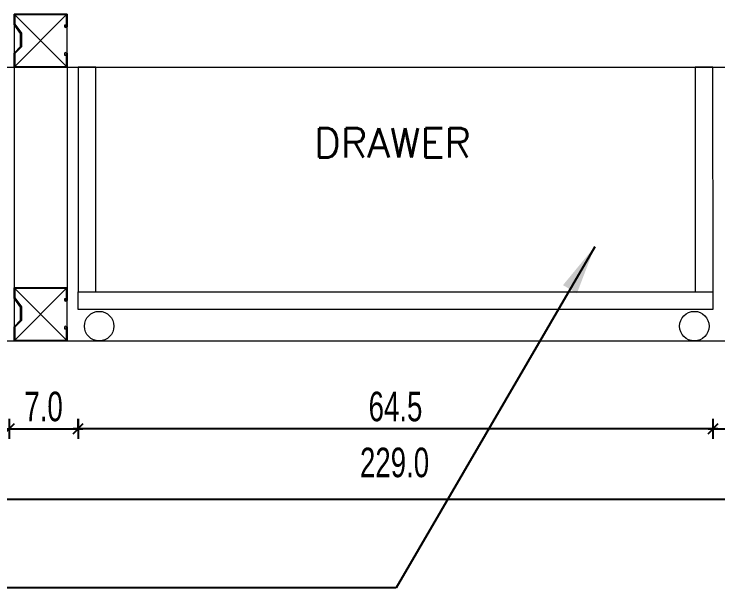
# Model space of a CAD drawing. Header units: millimetres. Extents: x 6676 to 14342, y 3639 to 5293.
# Drawn here: x 7554.5 to 7626, y 4941.3 to 4999.6 of the extents above; entities that cross this region are included whole.
import ezdxf

# ---------------------------------------------------------------- set-up
doc = ezdxf.new("R2010")
doc.units = ezdxf.units.MM
doc.layers.get('DEFPOINTS').update_dxf_attribs({"color": 254})
doc.layers.add('1 - plaster', color=1, linetype='Continuous', lineweight=9)
doc.layers.add('1 - subStructural - Bearing', color=132, linetype='Continuous', lineweight=9)
doc.layers.add('A-dim-work', color=8, linetype='Continuous')
doc.styles.add('ENGLISH', font='romans.shx', dxfattribs={"height": 2})
doc.styles.add('hebtovna', font='hebtovna', dxfattribs={"width": 0.7})
doc.styles.get("Standard").update_dxf_attribs({"font": 'arial.ttf'})
doc.dimstyles.new('Copy of gl-D10', dxfattribs={"dimtxt": 2, "dimasz": 1, "dimexe": 1, "dimexo": 1, "dimgap": 1, "dimtad": 0, "dimdec": 1, "dimzin": 0, "dimdsep": 46, "dimtxsty": 'hebtovna', "dimblk": 'OBLIQUE', "dimblk1": 'OBLIQUE', "dimblk2": 'OBLIQUE', "dimcen": 0, "dimdle": 0.5, "dimclrd": 256, "dimclre": 256, "dimclrt": 256, "dimadec": 0, "dimazin": 0, "dimtfac": 0.05, "dimtdec": 1, "dimtix": 1, "dimtmove": 2, "dimatfit": 0, "dimfxl": 1, "dimfxlon": 1, "dimtvp": 0.75, "dimtolj": 1, "dimtzin": 0, "dimarcsym": 0})
doc.dimstyles.new('D-50', dxfattribs={"dimtxt": 11, "dimasz": 0.5, "dimexe": 0.2, "dimexo": 0, "dimgap": 0.8, "dimtad": 0, "dimdec": 0, "dimdsep": 46, "dimtxsty": 'Standard', "dimblk": 'ar11', "dimcen": 20, "dimdle": 0.1, "dimse1": 1, "dimse2": 1, "dimclrt": 2, "dimadec": 0, "dimazin": 0, "dimtfac": 1, "dimtdec": 0, "dimtix": 1, "dimtmove": 2, "dimatfit": 3, "dimfxl": 1, "dimtvp": 1, "dimtolj": 1, "dimlwd": -1, "dimlwe": -1, "dimarcsym": 0})

# ---------------------------------------------------------------- blocks, each defined once
blk = doc.blocks.new('_Oblique')
at = {"color": 0, "linetype": 'ByBlock', "lineweight": -2}
blk.add_line((-0.5, -0.5), (0.5, 0.5), dxfattribs=at)
blk = doc.blocks.new('*D142')
at = {"layer": 'A-dim-work', "color": 6, "lineweight": -2, "transparency": 16777216}
for p, q in [((7554.014, 4958.426), (7554.014, 4956.426)), ((7561.014, 4957.426), (7561.014, 4958.426)), ((7553.514, 4957.426), (7561.514, 4957.426))]:
    blk.add_line(p, q, dxfattribs=at)
at = {"layer": 'DEFPOINTS', "color": 0, "transparency": 16777216}
for p in [(7554.014, 4969.56), (7561.014, 4957.426), (7561.014, 4957.426)]:
    blk.add_point(p, dxfattribs=at)
at = {"layer": 'A-dim-work', "color": 6, "lineweight": -2, "transparency": 16777216, "rotation": 180}
blk.add_blockref('_Oblique', (7554.014, 4957.426), dxfattribs=at)
at = {"layer": 'A-dim-work', "color": 6, "lineweight": -2, "transparency": 16777216}
blk.add_blockref('_Oblique', (7561.014, 4957.426), dxfattribs=at)
at = {"layer": 'A-dim-work', "color": 6, "transparency": 16777216, "insert": (7557.514, 4959.676), "char_height": 3, "attachment_point": 5, "style": 'hebtovna'}
blk.add_mtext('\\A1;7.0', dxfattribs=at)
blk = doc.blocks.new('kjh')
at = {"layer": '1 - subStructural - Bearing'}
h = blk.add_hatch(color=256, dxfattribs=at)
h.dxf.hatch_style = 1
edge = h.paths.add_edge_path()
edge.add_line((429.637, 1309.166), (429.637, 1308.189))
edge.add_line((429.637, 1308.189), (424.637, 1308.189))
edge.add_line((424.637, 1308.189), (424.637, 1309.38))
edge.add_arc((424.747, 1309.38), 0.11, 0, 180, ccw=False)
edge.add_line((424.857, 1309.38), (424.857, 1309.187))
edge.add_line((424.857, 1309.187), (424.784, 1309.187))
edge.add_line((424.784, 1309.187), (424.784, 1309.38))
edge.add_arc((424.747, 1309.38), 0.0367, 0.00002, 180.00002)
edge.add_line((424.71, 1309.38), (424.71, 1308.262))
edge.add_line((424.71, 1308.262), (429.564, 1308.262))
edge.add_line((429.564, 1308.262), (429.564, 1309.136))
edge.add_line((429.564, 1309.136), (428.953, 1309.992))
edge.add_line((428.953, 1309.992), (428.953, 1311.275))
edge.add_line((428.953, 1311.275), (429.564, 1311.886))
edge.add_line((429.564, 1311.886), (429.564, 1313.115))
edge.add_line((429.564, 1313.115), (424.71, 1313.115))
edge.add_line((424.71, 1313.115), (424.71, 1311.886))
edge.add_line((424.71, 1311.886), (424.784, 1312.079))
edge.add_line((424.784, 1312.079), (424.857, 1312.079))
edge.add_line((424.857, 1312.079), (424.857, 1311.886))
edge.add_arc((424.747, 1311.886), 0.11, -179.99998, 0.00002, ccw=False)
edge.add_line((424.637, 1311.886), (424.637, 1313.189))
edge.add_line((424.637, 1313.189), (429.637, 1313.189))
edge.add_line((429.637, 1313.189), (429.637, 1311.855))
edge.add_line((429.637, 1311.855), (429.026, 1311.244))
edge.add_line((429.026, 1311.244), (429.026, 1310.022))
edge.add_line((429.026, 1310.022), (429.637, 1309.166))
for p, q in [((424.67, 1308.189), (429.564, 1313.115)), ((424.71, 1313.115), (429.564, 1308.262))]:
    blk.add_line(p, q, dxfattribs=at)
blk.add_lwpolyline([(429.637, 1309.166), (429.637, 1308.189), (424.637, 1308.189), (424.637, 1309.38, -1), (424.857, 1309.38), (424.857, 1309.187), (424.784, 1309.187), (424.784, 1309.38, 1), (424.71, 1309.38), (424.71, 1308.262), (429.564, 1308.262), (429.564, 1309.136), (428.953, 1309.992), (428.953, 1311.275), (429.564, 1311.886), (429.564, 1313.115), (424.71, 1313.115), (424.71, 1311.886), (424.784, 1312.079), (424.857, 1312.079), (424.857, 1311.886, -1), (424.637, 1311.886), (424.637, 1313.189), (429.637, 1313.189), (429.637, 1311.855), (429.026, 1311.244), (429.026, 1310.022)], format="xyb", close=True, dxfattribs=at)
blk.add_lwpolyline([(424.637, 1308.189), (429.637, 1308.189), (429.637, 1313.189), (424.637, 1313.189), (424.637, 1308.189)], dxfattribs=at)
blk = doc.blocks.new('*D189')
at = {"layer": 'A-dim-work', "color": 6, "lineweight": -2, "transparency": 16777216}
for p, q in [((7561.014, 4958.426), (7561.014, 4956.426)), ((7625.514, 4958.426), (7625.514, 4956.426)), ((7626.014, 4957.426), (7560.514, 4957.426))]:
    blk.add_line(p, q, dxfattribs=at)
at = {"layer": 'DEFPOINTS', "color": 0, "transparency": 16777216}
for p in [(7561.014, 4969.56), (7625.514, 4969.56), (7561.014, 4957.426)]:
    blk.add_point(p, dxfattribs=at)
at = {"layer": 'A-dim-work', "color": 6, "lineweight": -2, "transparency": 16777216, "rotation": 180}
blk.add_blockref('_Oblique', (7561.014, 4957.426), dxfattribs=at)
at = {"layer": 'A-dim-work', "color": 6, "lineweight": -2, "transparency": 16777216}
blk.add_blockref('_Oblique', (7625.514, 4957.426), dxfattribs=at)
at = {"layer": 'A-dim-work', "color": 6, "transparency": 16777216, "insert": (7593.264, 4959.676), "char_height": 3, "attachment_point": 5, "style": 'hebtovna'}
blk.add_mtext('\\A1;64.5', dxfattribs=at)
blk = doc.blocks.new('*D188')
at = {"layer": 'A-dim-work', "color": 6, "lineweight": -2, "transparency": 16777216}
for p, q in [((7625.514, 4958.426), (7625.514, 4956.426)), ((7632.514, 4957.426), (7632.514, 4958.426)), ((7625.014, 4957.426), (7633.014, 4957.426))]:
    blk.add_line(p, q, dxfattribs=at)
at = {"layer": 'DEFPOINTS', "color": 0, "transparency": 16777216}
for p in [(7625.514, 4969.56), (7632.514, 4957.426), (7632.514, 4957.426)]:
    blk.add_point(p, dxfattribs=at)
at = {"layer": 'A-dim-work', "color": 6, "lineweight": -2, "transparency": 16777216, "rotation": 180}
blk.add_blockref('_Oblique', (7625.514, 4957.426), dxfattribs=at)
at = {"layer": 'A-dim-work', "color": 6, "lineweight": -2, "transparency": 16777216}
blk.add_blockref('_Oblique', (7632.514, 4957.426), dxfattribs=at)
at = {"layer": 'A-dim-work', "color": 6, "transparency": 16777216, "insert": (7629.014, 4959.676), "char_height": 3, "attachment_point": 5, "style": 'hebtovna'}
blk.add_mtext('\\A1;7.0', dxfattribs=at)
blk = doc.blocks.new('ar11')
for p, q in [((0, 14.887), (0, -14.887)), ((-4.243, -4.243), (4.243, 4.243)), ((-12.405, 0), (12.405, 0))]:
    blk.add_line(p, q)

msp = doc.modelspace()

# ---------------------------------------------------------------- linework, layer by layer
at = {"layer": '1 - plaster'}
for points in [[(7561.014, 4994.165), (7561.014, 4971.361), (7562.814, 4971.361), (7562.814, 4994.165), (7561.014, 4994.165)], [(7623.722, 4994.165), (7623.722, 4971.36), (7625.522, 4971.36), (7625.502, 4994.165), (7623.722, 4994.165)], [(7561.014, 4971.36), (7625.514, 4971.36), (7625.514, 4969.56), (7561.014, 4969.56), (7561.014, 4971.36)], [(6938.042, 4966.361), (7782.084, 4966.361)], [(7464.475, 4966.361), (7724.35, 4966.361)]]:
    msp.add_lwpolyline(points, dxfattribs=at)
for centre in [(7563.162, 4967.861), (7623.625, 4967.861)]:
    msp.add_circle(centre, 1.5, dxfattribs=at)
at = {"layer": '1 - subStructural - Bearing'}
for p, q in [((7487.214, 4994.165), (7701.887, 4994.165)), ((7554.523, 4994.165), (7554.523, 4971.597)), ((7559.923, 4994.165), (7559.923, 4971.598))]:
    msp.add_line(p, q, dxfattribs=at)

# ---------------------------------------------------------------- block references
at = {"xscale": 1.0799960464394, "yscale": 1.0799960464394, "zscale": 1.0799960464394, "rotation": 179.9999999998993}
for p in [(8018.529, 6412.403), (8018.529, 6384.599)]:
    msp.add_blockref('kjh', p, dxfattribs=at)

# ---------------------------------------------------------------- texts
at = {"layer": 'A-dim-work', "color": 6, "lineweight": 40, "ltscale": 20, "insert": (7585.004, 4984.984), "char_height": 3, "attachment_point": 7, "style": 'ENGLISH'}
msp.add_mtext_dynamic_manual_height_columns('DRAWER', width=17.42461, gutter_width=300.452, heights=[0], dxfattribs=at)

# ---------------------------------------------------------------- dimensions: what is measured, and where the dimension line sits
at = {"layer": 'A-dim-work'}
for base, p1, p2, picture, middle in [((7561.014, 4957.426), (7554.014, 4969.56), (7561.014, 4957.426), '*D142', (7557.514, 4959.676)), ((7561.014, 4957.426), (7625.514, 4969.56), (7561.014, 4969.56), '*D189', (7593.264, 4959.676)), ((7632.514, 4957.426), (7625.514, 4969.56), (7632.514, 4957.426), '*D188', (7629.014, 4959.676))]:
    dim = msp.add_linear_dim(base=base, p1=p1, p2=p2, dimstyle='Copy of gl-D10', override={"dimtxt": 3, "dimclrd": 6, "dimclre": 6, "dimclrt": 6}, dxfattribs=at)
    dim.commit()
    dim.dimension.update_dxf_attribs({"geometry": picture, "text_midpoint": middle})
msp.add_linear_dim(base=(7709.014, 4950.271), p1=(7480.014, 4967.561), p2=(7709.014, 4967.561), location=(7593.168, 4953.991), dimstyle='Copy of gl-D10', override={"dimtxt": 3, "dimclrd": 6, "dimclre": 6, "dimclrt": 6}, dxfattribs=at).render()

# ---------------------------------------------------------------- leaders
at = {"layer": 'A-dim-work', "color": 6, "lineweight": 40, "ltscale": 20}
msp.add_leader([(7613.503, 4975.932), (7593.331, 4941.263), (7523.196, 4941.263)], dimstyle='D-50', override={"dimasz": 5, "dimfxl": 1.25, "dimfxlon": 1}, dxfattribs=at)

doc.saveas('drawing.dxf')
